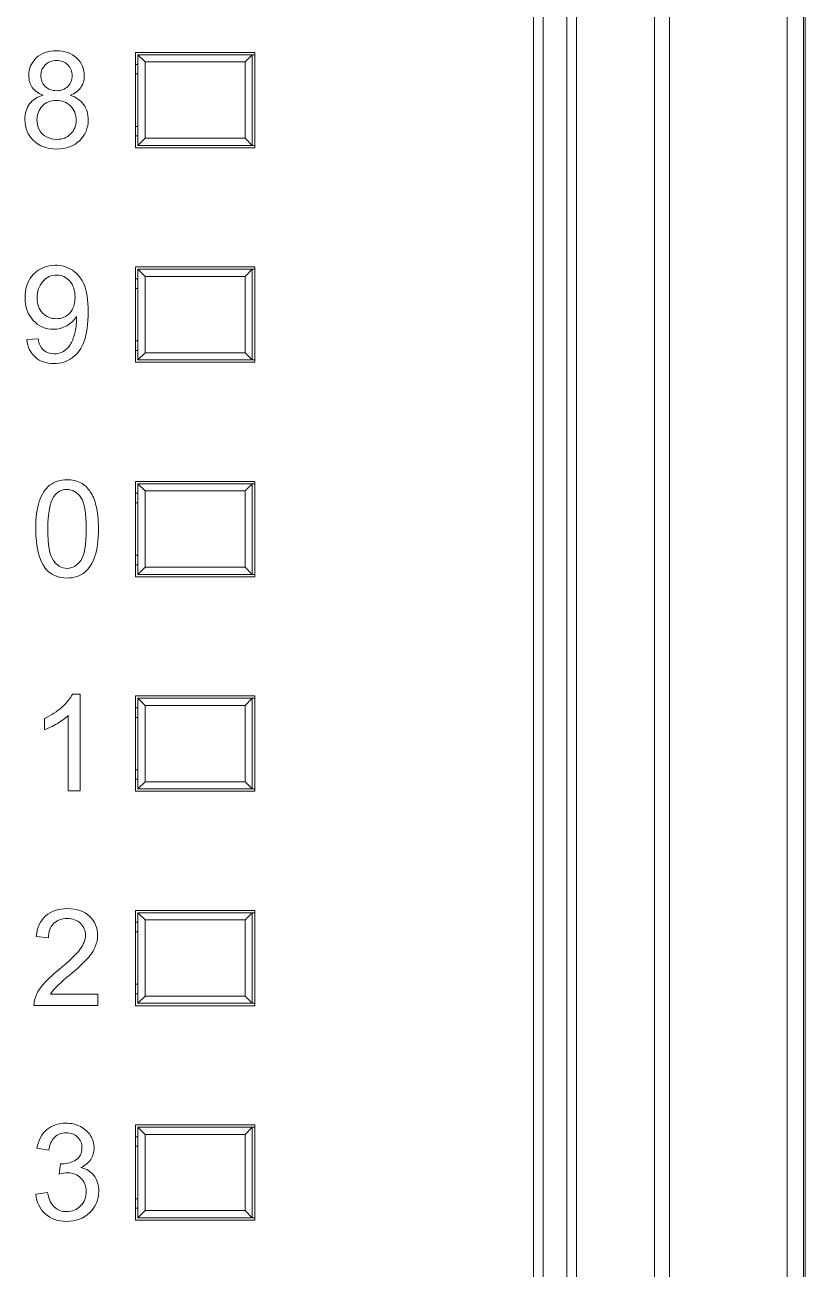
# Model space of a CAD drawing. Header units: millimetres. Extents: x 33157 to 59611, y -29750 to 1750.
# Drawn here: x 53834.78 to 53851.15, y 1193.46 to 1219.57 of the extents above; entities that cross this region are included whole.
import ezdxf

# ---------------------------------------------------------------- set-up
doc = ezdxf.new("R2010")
doc.units = ezdxf.units.MM
doc.layers.get('0').update_dxf_attribs({"lineweight": 18})

msp = doc.modelspace()

# ---------------------------------------------------------------- linework, layer by layer
at = {"lineweight": 9}
for p, q in [((53851.153, 1242.739), (53851.153, 1144.239)), ((53850.774, 1242.075), (53850.774, 1144.903)), ((53851.116, 1242.075), (53851.116, 1144.903)), ((53847.991, 1237.758), (53847.991, 1149.219)), ((53848.307, 1237.758), (53848.307, 1149.219)), ((53845.453, 1237.489), (53845.453, 1149.489)), ((53845.653, 1237.489), (53845.653, 1149.489)), ((53846.153, 1237.489), (53846.153, 1149.489)), ((53846.353, 1237.489), (53846.353, 1149.489)), ((53837.103, 1218.989), (53837.103, 1216.989)), ((53837.153, 1218.939), (53837.153, 1217.039)), ((53839.553, 1218.939), (53839.553, 1217.039)), ((53839.603, 1218.989), (53839.603, 1216.989)), ((53837.303, 1218.789), (53837.303, 1217.189)), ((53839.403, 1218.789), (53839.403, 1217.189)), ((53837.103, 1214.489), (53837.103, 1212.489)), ((53839.603, 1214.489), (53839.603, 1212.489)), ((53837.153, 1214.439), (53837.153, 1212.539)), ((53837.303, 1214.289), (53837.303, 1212.689)), ((53839.403, 1214.289), (53839.403, 1212.689)), ((53839.553, 1214.439), (53839.553, 1212.539)), ((53837.103, 1209.989), (53837.103, 1207.989)), ((53837.153, 1209.939), (53837.153, 1208.039)), ((53837.303, 1209.789), (53837.303, 1208.189)), ((53839.403, 1209.789), (53839.403, 1208.189)), ((53839.553, 1209.939), (53839.553, 1208.039)), ((53839.603, 1209.989), (53839.603, 1207.989)), ((53837.103, 1205.489), (53837.103, 1203.489)), ((53837.153, 1205.439), (53837.153, 1203.539)), ((53839.553, 1205.439), (53839.553, 1203.539)), ((53839.603, 1205.489), (53839.603, 1203.489)), ((53837.303, 1205.289), (53837.303, 1203.689)), ((53839.403, 1205.289), (53839.403, 1203.689)), ((53837.103, 1200.989), (53837.103, 1198.989)), ((53837.153, 1200.939), (53837.153, 1199.039)), ((53839.553, 1200.939), (53839.553, 1199.039)), ((53839.603, 1200.989), (53839.603, 1198.989)), ((53837.303, 1200.789), (53837.303, 1199.189)), ((53839.403, 1200.789), (53839.403, 1199.189)), ((53837.103, 1196.489), (53837.103, 1194.489)), ((53837.153, 1196.439), (53837.153, 1194.539)), ((53839.553, 1196.439), (53839.553, 1194.539)), ((53839.603, 1196.489), (53839.603, 1194.489)), ((53837.303, 1196.289), (53837.303, 1194.689)), ((53839.403, 1196.289), (53839.403, 1194.689))]:
    msp.add_line(p, q, dxfattribs=at)
for points, knots in [([(53835.165, 1218.091), (53835.062, 1218.129), (53834.986, 1218.183), (53834.936, 1218.253), (53834.887, 1218.323), (53834.862, 1218.406), (53834.862, 1218.504), (53834.862, 1218.651), (53834.914, 1218.774), (53835.02, 1218.874), (53835.126, 1218.975), (53835.266, 1219.025), (53835.441, 1219.025), (53835.617, 1219.025), (53835.759, 1218.974), (53835.867, 1218.871), (53835.974, 1218.769), (53836.027, 1218.644), (53836.027, 1218.497), (53836.027, 1218.403), (53836.003, 1218.321), (53835.954, 1218.252), (53835.905, 1218.183), (53835.831, 1218.129), (53835.731, 1218.091), (53835.854, 1218.051), (53835.948, 1217.986), (53836.012, 1217.896), (53836.077, 1217.806), (53836.109, 1217.699), (53836.109, 1217.573), (53836.109, 1217.401), (53836.048, 1217.256), (53835.926, 1217.138), (53835.804, 1217.021), (53835.644, 1216.962), (53835.445, 1216.962), (53835.246, 1216.962), (53835.085, 1217.021), (53834.963, 1217.139), (53834.841, 1217.257), (53834.78, 1217.404), (53834.78, 1217.581), (53834.78, 1217.712), (53834.813, 1217.822), (53834.88, 1217.91), (53834.947, 1217.999), (53835.042, 1218.059), (53835.165, 1218.091)], [0, 0, 0, 0, 133226.750726, 133226.750726, 133226.750726, 266453.501453, 266453.501453, 266453.501453, 399680.252179, 399680.252179, 399680.252179, 532907.002906, 532907.002906, 532907.002906, 666133.753632, 666133.753632, 666133.753632, 799360.504359, 799360.504359, 799360.504359, 932587.255085, 932587.255085, 932587.255085, 1065814.005812, 1065814.005812, 1065814.005812, 1199040.756538, 1199040.756538, 1199040.756538, 1332267.507265, 1332267.507265, 1332267.507265, 1465494.257991, 1465494.257991, 1465494.257991, 1598721.008718, 1598721.008718, 1598721.008718, 1731947.759444, 1731947.759444, 1731947.759444, 1865174.510171, 1865174.510171, 1865174.510171, 1998401.260897, 1998401.260897, 1998401.260897, 2131628.011624, 2131628.011624, 2131628.011624, 2131628.011624]), ([(53835.116, 1218.513), (53835.116, 1218.417), (53835.146, 1218.339), (53835.207, 1218.278), (53835.268, 1218.217), (53835.348, 1218.187), (53835.447, 1218.187), (53835.544, 1218.187), (53835.622, 1218.217), (53835.683, 1218.277), (53835.743, 1218.337), (53835.773, 1218.411), (53835.773, 1218.499), (53835.773, 1218.59), (53835.742, 1218.667), (53835.68, 1218.729), (53835.618, 1218.791), (53835.539, 1218.822), (53835.445, 1218.822), (53835.349, 1218.822), (53835.271, 1218.791), (53835.208, 1218.731), (53835.147, 1218.67), (53835.116, 1218.597), (53835.116, 1218.513)], [0, 0, 0, 0, 137933.421278, 137933.421278, 137933.421278, 275866.842555, 275866.842555, 275866.842555, 413800.263833, 413800.263833, 413800.263833, 551733.685111, 551733.685111, 551733.685111, 689667.106388, 689667.106388, 689667.106388, 827600.527666, 827600.527666, 827600.527666, 965533.948944, 965533.948944, 965533.948944, 1103467.370221, 1103467.370221, 1103467.370221, 1103467.370221]), ([(53835.034, 1217.579), (53835.034, 1217.508), (53835.05, 1217.439), (53835.083, 1217.373), (53835.116, 1217.307), (53835.166, 1217.256), (53835.233, 1217.22), (53835.299, 1217.184), (53835.371, 1217.165), (53835.446, 1217.165), (53835.566, 1217.165), (53835.664, 1217.203), (53835.74, 1217.279), (53835.817, 1217.356), (53835.855, 1217.453), (53835.855, 1217.57), (53835.855, 1217.69), (53835.816, 1217.788), (53835.737, 1217.866), (53835.658, 1217.945), (53835.558, 1217.984), (53835.438, 1217.984), (53835.321, 1217.984), (53835.224, 1217.945), (53835.148, 1217.868), (53835.072, 1217.791), (53835.034, 1217.694), (53835.034, 1217.579)], [0, 0, 0, 0, 136955.809761, 136955.809761, 136955.809761, 273911.619522, 273911.619522, 273911.619522, 410867.429283, 410867.429283, 410867.429283, 547823.239044, 547823.239044, 547823.239044, 684779.048805, 684779.048805, 684779.048805, 821734.858566, 821734.858566, 821734.858566, 958690.668327, 958690.668327, 958690.668327, 1095646.478088, 1095646.478088, 1095646.478088, 1232602.287848, 1232602.287848, 1232602.287848, 1232602.287848]), ([(53834.819, 1212.964), (53834.819, 1212.964), (53835.057, 1212.984), (53835.057, 1212.984), (53835.077, 1212.872), (53835.115, 1212.791), (53835.172, 1212.741), (53835.229, 1212.691), (53835.302, 1212.665), (53835.391, 1212.665), (53835.468, 1212.665), (53835.534, 1212.683), (53835.592, 1212.718), (53835.65, 1212.753), (53835.697, 1212.799), (53835.733, 1212.858), (53835.77, 1212.916), (53835.8, 1212.995), (53835.825, 1213.095), (53835.85, 1213.194), (53835.862, 1213.295), (53835.862, 1213.398), (53835.862, 1213.409), (53835.862, 1213.426), (53835.861, 1213.448), (53835.811, 1213.369), (53835.744, 1213.304), (53835.658, 1213.255), (53835.573, 1213.206), (53835.479, 1213.182), (53835.38, 1213.182), (53835.213, 1213.182), (53835.072, 1213.242), (53834.956, 1213.364), (53834.841, 1213.485), (53834.783, 1213.644), (53834.783, 1213.843), (53834.783, 1214.048), (53834.843, 1214.213), (53834.964, 1214.338), (53835.084, 1214.462), (53835.235, 1214.525), (53835.417, 1214.525), (53835.548, 1214.525), (53835.668, 1214.49), (53835.777, 1214.419), (53835.886, 1214.348), (53835.968, 1214.247), (53836.025, 1214.116), (53836.081, 1213.986), (53836.109, 1213.796), (53836.109, 1213.548), (53836.109, 1213.29), (53836.081, 1213.084), (53836.025, 1212.931), (53835.97, 1212.778), (53835.886, 1212.662), (53835.775, 1212.582), (53835.665, 1212.502), (53835.535, 1212.462), (53835.387, 1212.462), (53835.229, 1212.462), (53835.1, 1212.506), (53835, 1212.594), (53834.9, 1212.682), (53834.84, 1212.805), (53834.819, 1212.964)], [0, 0, 0, 0, 131948.699343, 131948.699343, 131948.699343, 263897.398685, 263897.398685, 263897.398685, 395846.098028, 395846.098028, 395846.098028, 527794.79737, 527794.79737, 527794.79737, 659743.496713, 659743.496713, 659743.496713, 791692.196055, 791692.196055, 791692.196055, 923640.895398, 923640.895398, 923640.895398, 1055589.59474, 1055589.59474, 1055589.59474, 1187538.294083, 1187538.294083, 1187538.294083, 1319486.993425, 1319486.993425, 1319486.993425, 1451435.692768, 1451435.692768, 1451435.692768, 1583384.39211, 1583384.39211, 1583384.39211, 1715333.091453, 1715333.091453, 1715333.091453, 1847281.790795, 1847281.790795, 1847281.790795, 1979230.490138, 1979230.490138, 1979230.490138, 2111179.18948, 2111179.18948, 2111179.18948, 2243127.888823, 2243127.888823, 2243127.888823, 2375076.588165, 2375076.588165, 2375076.588165, 2507025.287508, 2507025.287508, 2507025.287508, 2638973.98685, 2638973.98685, 2638973.98685, 2770922.686193, 2770922.686193, 2770922.686193, 2902871.385535, 2902871.385535, 2902871.385535, 2902871.385535]), ([(53835.833, 1213.856), (53835.833, 1213.998), (53835.795, 1214.111), (53835.72, 1214.194), (53835.645, 1214.277), (53835.554, 1214.319), (53835.446, 1214.319), (53835.335, 1214.319), (53835.24, 1214.274), (53835.159, 1214.184), (53835.077, 1214.095), (53835.037, 1213.978), (53835.037, 1213.835), (53835.037, 1213.707), (53835.075, 1213.602), (53835.152, 1213.522), (53835.229, 1213.442), (53835.325, 1213.402), (53835.439, 1213.402), (53835.554, 1213.402), (53835.648, 1213.442), (53835.722, 1213.522), (53835.796, 1213.602), (53835.833, 1213.714), (53835.833, 1213.856)], [0, 0, 0, 0, 137938.379308, 137938.379308, 137938.379308, 275876.758615, 275876.758615, 275876.758615, 413815.137923, 413815.137923, 413815.137923, 551753.517231, 551753.517231, 551753.517231, 689691.896538, 689691.896538, 689691.896538, 827630.275846, 827630.275846, 827630.275846, 965568.655154, 965568.655154, 965568.655154, 1103507.034461, 1103507.034461, 1103507.034461, 1103507.034461]), ([(53835.008, 1208.993), (53835.008, 1209.232), (53835.032, 1209.424), (53835.081, 1209.57), (53835.13, 1209.716), (53835.203, 1209.829), (53835.3, 1209.907), (53835.397, 1209.986), (53835.518, 1210.025), (53835.665, 1210.025), (53835.773, 1210.025), (53835.868, 1210.003), (53835.951, 1209.96), (53836.033, 1209.916), (53836.1, 1209.853), (53836.153, 1209.771), (53836.206, 1209.689), (53836.247, 1209.589), (53836.277, 1209.47), (53836.308, 1209.352), (53836.323, 1209.193), (53836.323, 1208.993), (53836.323, 1208.756), (53836.298, 1208.564), (53836.25, 1208.418), (53836.201, 1208.272), (53836.128, 1208.16), (53836.032, 1208.081), (53835.935, 1208.001), (53835.813, 1207.962), (53835.665, 1207.962), (53835.471, 1207.962), (53835.318, 1208.031), (53835.207, 1208.17), (53835.074, 1208.339), (53835.008, 1208.613), (53835.008, 1208.993)], [0, 0, 0, 0, 134807.012356, 134807.012356, 134807.012356, 269614.024711, 269614.024711, 269614.024711, 404421.037067, 404421.037067, 404421.037067, 539228.049423, 539228.049423, 539228.049423, 674035.061778, 674035.061778, 674035.061778, 808842.074134, 808842.074134, 808842.074134, 943649.08649, 943649.08649, 943649.08649, 1078456.098845, 1078456.098845, 1078456.098845, 1213263.111201, 1213263.111201, 1213263.111201, 1348070.123556, 1348070.123556, 1348070.123556, 1482877.135912, 1482877.135912, 1482877.135912, 1617684.148268, 1617684.148268, 1617684.148268, 1617684.148268]), ([(53835.262, 1208.992), (53835.262, 1208.66), (53835.3, 1208.438), (53835.378, 1208.329), (53835.455, 1208.22), (53835.551, 1208.165), (53835.665, 1208.165), (53835.779, 1208.165), (53835.875, 1208.22), (53835.953, 1208.33), (53836.03, 1208.44), (53836.069, 1208.66), (53836.069, 1208.992), (53836.069, 1209.325), (53836.03, 1209.546), (53835.953, 1209.655), (53835.875, 1209.764), (53835.779, 1209.819), (53835.662, 1209.819), (53835.549, 1209.819), (53835.457, 1209.771), (53835.389, 1209.674), (53835.304, 1209.551), (53835.262, 1209.324), (53835.262, 1208.992)], [0, 0, 0, 0, 137945.023874, 137945.023874, 137945.023874, 275890.047749, 275890.047749, 275890.047749, 413835.071623, 413835.071623, 413835.071623, 551780.095497, 551780.095497, 551780.095497, 689725.119372, 689725.119372, 689725.119372, 827670.143246, 827670.143246, 827670.143246, 965615.167121, 965615.167121, 965615.167121, 1103560.190995, 1103560.190995, 1103560.190995, 1103560.190995]), ([(53835.939, 1203.496), (53835.939, 1203.496), (53835.691, 1203.496), (53835.691, 1203.496), (53835.691, 1203.496), (53835.691, 1205.077), (53835.691, 1205.077), (53835.631, 1205.02), (53835.552, 1204.963), (53835.455, 1204.906), (53835.358, 1204.849), (53835.271, 1204.806), (53835.194, 1204.778), (53835.194, 1204.778), (53835.194, 1205.018), (53835.194, 1205.018), (53835.333, 1205.083), (53835.454, 1205.162), (53835.558, 1205.255), (53835.662, 1205.348), (53835.736, 1205.438), (53835.779, 1205.525), (53835.779, 1205.525), (53835.939, 1205.525), (53835.939, 1205.525), (53835.939, 1205.525), (53835.939, 1203.496), (53835.939, 1203.496)], [0, 0, 0, 0, 136969.655636, 136969.655636, 136969.655636, 273939.311272, 273939.311272, 273939.311272, 410908.966908, 410908.966908, 410908.966908, 547878.622543, 547878.622543, 547878.622543, 684848.278179, 684848.278179, 684848.278179, 821817.933815, 821817.933815, 821817.933815, 958787.589451, 958787.589451, 958787.589451, 1095757.245087, 1095757.245087, 1095757.245087, 1232726.900723, 1232726.900723, 1232726.900723, 1232726.900723]), ([(53836.309, 1199.233), (53836.309, 1199.233), (53836.309, 1198.996), (53836.309, 1198.996), (53836.309, 1198.996), (53834.971, 1198.996), (53834.971, 1198.996), (53834.969, 1199.056), (53834.979, 1199.113), (53835, 1199.168), (53835.034, 1199.259), (53835.089, 1199.349), (53835.165, 1199.437), (53835.241, 1199.525), (53835.349, 1199.627), (53835.49, 1199.742), (53835.708, 1199.922), (53835.857, 1200.065), (53835.935, 1200.17), (53836.013, 1200.275), (53836.052, 1200.375), (53836.052, 1200.469), (53836.052, 1200.567), (53836.017, 1200.65), (53835.946, 1200.718), (53835.875, 1200.785), (53835.783, 1200.819), (53835.67, 1200.819), (53835.55, 1200.819), (53835.454, 1200.783), (53835.382, 1200.712), (53835.31, 1200.641), (53835.274, 1200.542), (53835.273, 1200.415), (53835.273, 1200.415), (53835.019, 1200.441), (53835.019, 1200.441), (53835.036, 1200.631), (53835.102, 1200.776), (53835.216, 1200.875), (53835.33, 1200.975), (53835.483, 1201.025), (53835.676, 1201.025), (53835.869, 1201.025), (53836.023, 1200.971), (53836.136, 1200.864), (53836.249, 1200.756), (53836.306, 1200.622), (53836.306, 1200.463), (53836.306, 1200.382), (53836.289, 1200.303), (53836.256, 1200.225), (53836.223, 1200.146), (53836.168, 1200.064), (53836.091, 1199.978), (53836.014, 1199.891), (53835.887, 1199.772), (53835.709, 1199.622), (53835.56, 1199.497), (53835.464, 1199.412), (53835.422, 1199.367), (53835.379, 1199.323), (53835.344, 1199.278), (53835.317, 1199.233), (53835.317, 1199.233), (53836.309, 1199.233), (53836.309, 1199.233)], [0, 0, 0, 0, 131963.222744, 131963.222744, 131963.222744, 263926.445487, 263926.445487, 263926.445487, 395889.668231, 395889.668231, 395889.668231, 527852.890975, 527852.890975, 527852.890975, 659816.113719, 659816.113719, 659816.113719, 791779.336462, 791779.336462, 791779.336462, 923742.559206, 923742.559206, 923742.559206, 1055705.78195, 1055705.78195, 1055705.78195, 1187669.004694, 1187669.004694, 1187669.004694, 1319632.227437, 1319632.227437, 1319632.227437, 1451595.450181, 1451595.450181, 1451595.450181, 1583558.672925, 1583558.672925, 1583558.672925, 1715521.895669, 1715521.895669, 1715521.895669, 1847485.118412, 1847485.118412, 1847485.118412, 1979448.341156, 1979448.341156, 1979448.341156, 2111411.5639, 2111411.5639, 2111411.5639, 2243374.786644, 2243374.786644, 2243374.786644, 2375338.009387, 2375338.009387, 2375338.009387, 2507301.232131, 2507301.232131, 2507301.232131, 2639264.454875, 2639264.454875, 2639264.454875, 2771227.677619, 2771227.677619, 2771227.677619, 2903190.900362, 2903190.900362, 2903190.900362, 2903190.900362]), ([(53835.008, 1195.032), (53835.008, 1195.032), (53835.256, 1195.066), (53835.256, 1195.066), (53835.285, 1194.925), (53835.333, 1194.823), (53835.401, 1194.761), (53835.469, 1194.699), (53835.553, 1194.668), (53835.652, 1194.668), (53835.77, 1194.668), (53835.869, 1194.708), (53835.949, 1194.789), (53836.029, 1194.87), (53836.069, 1194.97), (53836.069, 1195.09), (53836.069, 1195.204), (53836.032, 1195.298), (53835.957, 1195.372), (53835.882, 1195.446), (53835.788, 1195.483), (53835.673, 1195.483), (53835.626, 1195.483), (53835.567, 1195.474), (53835.497, 1195.455), (53835.497, 1195.455), (53835.525, 1195.673), (53835.525, 1195.673), (53835.541, 1195.671), (53835.555, 1195.67), (53835.565, 1195.67), (53835.671, 1195.67), (53835.766, 1195.698), (53835.851, 1195.753), (53835.936, 1195.808), (53835.978, 1195.892), (53835.978, 1196.007), (53835.978, 1196.097), (53835.947, 1196.173), (53835.886, 1196.232), (53835.824, 1196.292), (53835.745, 1196.322), (53835.647, 1196.322), (53835.55, 1196.322), (53835.47, 1196.291), (53835.406, 1196.23), (53835.341, 1196.169), (53835.3, 1196.077), (53835.281, 1195.955), (53835.281, 1195.955), (53835.033, 1196), (53835.033, 1196), (53835.064, 1196.167), (53835.132, 1196.296), (53835.24, 1196.388), (53835.347, 1196.479), (53835.481, 1196.525), (53835.641, 1196.525), (53835.751, 1196.525), (53835.853, 1196.501), (53835.945, 1196.454), (53836.039, 1196.407), (53836.11, 1196.343), (53836.159, 1196.261), (53836.208, 1196.179), (53836.232, 1196.093), (53836.232, 1196.001), (53836.232, 1195.914), (53836.209, 1195.835), (53836.162, 1195.763), (53836.115, 1195.692), (53836.046, 1195.635), (53835.954, 1195.593), (53836.073, 1195.565), (53836.166, 1195.508), (53836.232, 1195.421), (53836.298, 1195.335), (53836.331, 1195.225), (53836.331, 1195.095), (53836.331, 1194.919), (53836.267, 1194.769), (53836.138, 1194.646), (53836.009, 1194.523), (53835.847, 1194.462), (53835.65, 1194.462), (53835.473, 1194.462), (53835.326, 1194.515), (53835.208, 1194.621), (53835.091, 1194.727), (53835.024, 1194.864), (53835.008, 1195.032)], [0, 0, 0, 0, 131056.644279, 131056.644279, 131056.644279, 262113.288557, 262113.288557, 262113.288557, 393169.932836, 393169.932836, 393169.932836, 524226.577115, 524226.577115, 524226.577115, 655283.221393, 655283.221393, 655283.221393, 786339.865672, 786339.865672, 786339.865672, 917396.509951, 917396.509951, 917396.509951, 1048453.154229, 1048453.154229, 1048453.154229, 1179509.798508, 1179509.798508, 1179509.798508, 1310566.442787, 1310566.442787, 1310566.442787, 1441623.087065, 1441623.087065, 1441623.087065, 1572679.731344, 1572679.731344, 1572679.731344, 1703736.375623, 1703736.375623, 1703736.375623, 1834793.019901, 1834793.019901, 1834793.019901, 1965849.66418, 1965849.66418, 1965849.66418, 2096906.308459, 2096906.308459, 2096906.308459, 2227962.952738, 2227962.952738, 2227962.952738, 2359019.597016, 2359019.597016, 2359019.597016, 2490076.241295, 2490076.241295, 2490076.241295, 2621132.885574, 2621132.885574, 2621132.885574, 2752189.529852, 2752189.529852, 2752189.529852, 2883246.174131, 2883246.174131, 2883246.174131, 3014302.81841, 3014302.81841, 3014302.81841, 3145359.462688, 3145359.462688, 3145359.462688, 3276416.106967, 3276416.106967, 3276416.106967, 3407472.751246, 3407472.751246, 3407472.751246, 3538529.395524, 3538529.395524, 3538529.395524, 3669586.039803, 3669586.039803, 3669586.039803, 3800642.684082, 3800642.684082, 3800642.684082, 3931699.32836, 3931699.32836, 3931699.32836, 3931699.32836])]:
    msp.add_open_spline(points, degree=3, knots=knots)
for points in [[(53839.603, 1218.989), (53839.603, 1218.989), (53837.103, 1218.989), (53837.103, 1218.989)], [(53837.153, 1218.939), (53837.153, 1218.939), (53839.603, 1218.939), (53839.603, 1218.939)], [(53837.153, 1218.939), (53837.153, 1218.939), (53837.303, 1218.789), (53837.303, 1218.789)], [(53839.553, 1218.939), (53839.553, 1218.939), (53839.403, 1218.789), (53839.403, 1218.789)], [(53837.153, 1218.739), (53837.153, 1218.739), (53837.103, 1218.739), (53837.103, 1218.739)], [(53839.403, 1218.789), (53839.403, 1218.789), (53837.303, 1218.789), (53837.303, 1218.789)], [(53837.153, 1218.539), (53837.153, 1218.539), (53837.103, 1218.539), (53837.103, 1218.539)], [(53837.103, 1217.439), (53837.103, 1217.439), (53837.153, 1217.439), (53837.153, 1217.439)], [(53837.103, 1217.239), (53837.103, 1217.239), (53837.153, 1217.239), (53837.153, 1217.239)], [(53837.153, 1217.039), (53837.153, 1217.039), (53837.303, 1217.189), (53837.303, 1217.189)], [(53837.303, 1217.189), (53837.303, 1217.189), (53839.403, 1217.189), (53839.403, 1217.189)], [(53839.553, 1217.039), (53839.553, 1217.039), (53839.403, 1217.189), (53839.403, 1217.189)], [(53837.103, 1216.989), (53837.103, 1216.989), (53839.603, 1216.989), (53839.603, 1216.989)], [(53837.153, 1217.039), (53837.153, 1217.039), (53839.603, 1217.039), (53839.603, 1217.039)], [(53839.603, 1214.489), (53839.603, 1214.489), (53837.103, 1214.489), (53837.103, 1214.489)], [(53837.153, 1214.239), (53837.153, 1214.239), (53837.103, 1214.239), (53837.103, 1214.239)], [(53837.153, 1214.439), (53837.153, 1214.439), (53839.603, 1214.439), (53839.603, 1214.439)], [(53837.153, 1214.439), (53837.153, 1214.439), (53837.303, 1214.289), (53837.303, 1214.289)], [(53839.403, 1214.289), (53839.403, 1214.289), (53837.303, 1214.289), (53837.303, 1214.289)], [(53839.553, 1214.439), (53839.553, 1214.439), (53839.403, 1214.289), (53839.403, 1214.289)], [(53837.153, 1214.039), (53837.153, 1214.039), (53837.103, 1214.039), (53837.103, 1214.039)], [(53837.103, 1212.939), (53837.103, 1212.939), (53837.153, 1212.939), (53837.153, 1212.939)], [(53837.103, 1212.739), (53837.103, 1212.739), (53837.153, 1212.739), (53837.153, 1212.739)], [(53837.153, 1212.539), (53837.153, 1212.539), (53837.303, 1212.689), (53837.303, 1212.689)], [(53837.303, 1212.689), (53837.303, 1212.689), (53839.403, 1212.689), (53839.403, 1212.689)], [(53839.553, 1212.539), (53839.553, 1212.539), (53839.403, 1212.689), (53839.403, 1212.689)], [(53837.103, 1212.489), (53837.103, 1212.489), (53839.603, 1212.489), (53839.603, 1212.489)], [(53837.153, 1212.539), (53837.153, 1212.539), (53839.603, 1212.539), (53839.603, 1212.539)], [(53839.603, 1209.989), (53839.603, 1209.989), (53837.103, 1209.989), (53837.103, 1209.989)], [(53837.153, 1209.939), (53837.153, 1209.939), (53839.603, 1209.939), (53839.603, 1209.939)], [(53837.153, 1209.939), (53837.153, 1209.939), (53837.303, 1209.789), (53837.303, 1209.789)], [(53839.403, 1209.789), (53839.403, 1209.789), (53837.303, 1209.789), (53837.303, 1209.789)], [(53839.553, 1209.939), (53839.553, 1209.939), (53839.403, 1209.789), (53839.403, 1209.789)], [(53837.153, 1209.739), (53837.153, 1209.739), (53837.103, 1209.739), (53837.103, 1209.739)], [(53837.153, 1209.539), (53837.153, 1209.539), (53837.103, 1209.539), (53837.103, 1209.539)], [(53837.103, 1208.439), (53837.103, 1208.439), (53837.153, 1208.439), (53837.153, 1208.439)], [(53837.103, 1208.239), (53837.103, 1208.239), (53837.153, 1208.239), (53837.153, 1208.239)], [(53837.153, 1208.039), (53837.153, 1208.039), (53837.303, 1208.189), (53837.303, 1208.189)], [(53837.303, 1208.189), (53837.303, 1208.189), (53839.403, 1208.189), (53839.403, 1208.189)], [(53839.553, 1208.039), (53839.553, 1208.039), (53839.403, 1208.189), (53839.403, 1208.189)], [(53837.103, 1207.989), (53837.103, 1207.989), (53839.603, 1207.989), (53839.603, 1207.989)], [(53837.153, 1208.039), (53837.153, 1208.039), (53839.603, 1208.039), (53839.603, 1208.039)], [(53839.603, 1205.489), (53839.603, 1205.489), (53837.103, 1205.489), (53837.103, 1205.489)], [(53837.153, 1205.439), (53837.153, 1205.439), (53839.603, 1205.439), (53839.603, 1205.439)], [(53837.153, 1205.439), (53837.153, 1205.439), (53837.303, 1205.289), (53837.303, 1205.289)], [(53839.553, 1205.439), (53839.553, 1205.439), (53839.403, 1205.289), (53839.403, 1205.289)], [(53837.153, 1205.239), (53837.153, 1205.239), (53837.103, 1205.239), (53837.103, 1205.239)], [(53839.403, 1205.289), (53839.403, 1205.289), (53837.303, 1205.289), (53837.303, 1205.289)], [(53837.153, 1205.039), (53837.153, 1205.039), (53837.103, 1205.039), (53837.103, 1205.039)], [(53837.103, 1203.939), (53837.103, 1203.939), (53837.153, 1203.939), (53837.153, 1203.939)], [(53837.103, 1203.489), (53837.103, 1203.489), (53839.603, 1203.489), (53839.603, 1203.489)], [(53837.103, 1203.739), (53837.103, 1203.739), (53837.153, 1203.739), (53837.153, 1203.739)], [(53837.153, 1203.539), (53837.153, 1203.539), (53839.603, 1203.539), (53839.603, 1203.539)], [(53837.153, 1203.539), (53837.153, 1203.539), (53837.303, 1203.689), (53837.303, 1203.689)], [(53837.303, 1203.689), (53837.303, 1203.689), (53839.403, 1203.689), (53839.403, 1203.689)], [(53839.553, 1203.539), (53839.553, 1203.539), (53839.403, 1203.689), (53839.403, 1203.689)], [(53839.603, 1200.989), (53839.603, 1200.989), (53837.103, 1200.989), (53837.103, 1200.989)], [(53837.153, 1200.939), (53837.153, 1200.939), (53839.603, 1200.939), (53839.603, 1200.939)], [(53837.153, 1200.939), (53837.153, 1200.939), (53837.303, 1200.789), (53837.303, 1200.789)], [(53839.553, 1200.939), (53839.553, 1200.939), (53839.403, 1200.789), (53839.403, 1200.789)], [(53837.153, 1200.739), (53837.153, 1200.739), (53837.103, 1200.739), (53837.103, 1200.739)], [(53839.403, 1200.789), (53839.403, 1200.789), (53837.303, 1200.789), (53837.303, 1200.789)], [(53837.153, 1200.539), (53837.153, 1200.539), (53837.103, 1200.539), (53837.103, 1200.539)], [(53837.103, 1199.439), (53837.103, 1199.439), (53837.153, 1199.439), (53837.153, 1199.439)], [(53837.103, 1199.239), (53837.103, 1199.239), (53837.153, 1199.239), (53837.153, 1199.239)], [(53837.153, 1199.039), (53837.153, 1199.039), (53837.303, 1199.189), (53837.303, 1199.189)], [(53837.303, 1199.189), (53837.303, 1199.189), (53839.403, 1199.189), (53839.403, 1199.189)], [(53839.553, 1199.039), (53839.553, 1199.039), (53839.403, 1199.189), (53839.403, 1199.189)], [(53837.103, 1198.989), (53837.103, 1198.989), (53839.603, 1198.989), (53839.603, 1198.989)], [(53837.153, 1199.039), (53837.153, 1199.039), (53839.603, 1199.039), (53839.603, 1199.039)], [(53839.603, 1196.489), (53839.603, 1196.489), (53837.103, 1196.489), (53837.103, 1196.489)], [(53837.153, 1196.439), (53837.153, 1196.439), (53839.603, 1196.439), (53839.603, 1196.439)], [(53837.153, 1196.439), (53837.153, 1196.439), (53837.303, 1196.289), (53837.303, 1196.289)], [(53839.553, 1196.439), (53839.553, 1196.439), (53839.403, 1196.289), (53839.403, 1196.289)], [(53837.153, 1196.239), (53837.153, 1196.239), (53837.103, 1196.239), (53837.103, 1196.239)], [(53839.403, 1196.289), (53839.403, 1196.289), (53837.303, 1196.289), (53837.303, 1196.289)], [(53837.153, 1196.039), (53837.153, 1196.039), (53837.103, 1196.039), (53837.103, 1196.039)], [(53837.103, 1194.939), (53837.103, 1194.939), (53837.153, 1194.939), (53837.153, 1194.939)], [(53837.103, 1194.739), (53837.103, 1194.739), (53837.153, 1194.739), (53837.153, 1194.739)], [(53837.153, 1194.539), (53837.153, 1194.539), (53837.303, 1194.689), (53837.303, 1194.689)], [(53837.303, 1194.689), (53837.303, 1194.689), (53839.403, 1194.689), (53839.403, 1194.689)], [(53839.553, 1194.539), (53839.553, 1194.539), (53839.403, 1194.689), (53839.403, 1194.689)], [(53837.103, 1194.489), (53837.103, 1194.489), (53839.603, 1194.489), (53839.603, 1194.489)], [(53837.153, 1194.539), (53837.153, 1194.539), (53839.603, 1194.539), (53839.603, 1194.539)]]:
    msp.add_open_spline(points, degree=3, dxfattribs=at)

doc.saveas('drawing.dxf')
